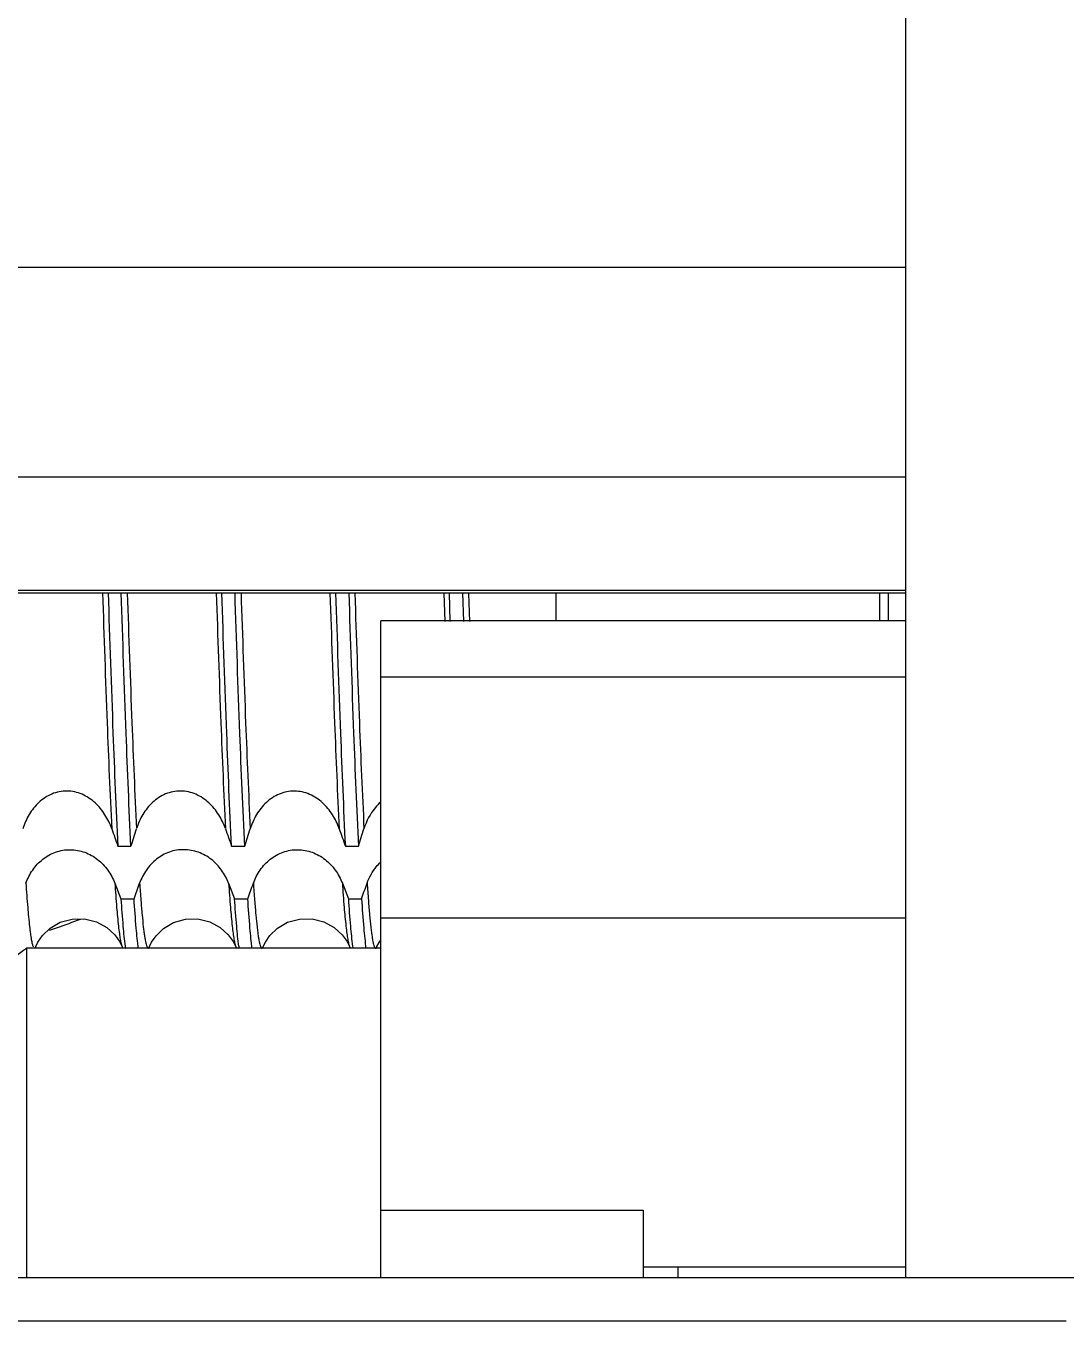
# Model space of a CAD drawing. Header units: millimetres. Extents: x 0 to 420, y 0 to 297.
# Drawn here: x 238.53 to 244.47, y 184.27 to 191.66 of the extents above; entities that cross this region are included whole.
import ezdxf

# ---------------------------------------------------------------- set-up
doc = ezdxf.new("R2010")
doc.units = ezdxf.units.MM
doc.header["$LTSCALE"] = 23.1
doc.layers.get('0').update_dxf_attribs({"linetype": 'CONTINUOUS'})
doc.layers.add('APSF_BLANK_LAYER', color=7, linetype='CONTINUOUS')

msp = doc.modelspace()

# ---------------------------------------------------------------- linework, layer by layer
at = {"color": 7, "linetype": 'CONTINUOUS'}
for p, q in [((243.555, 184.5152), (243.555, 193.2096)), ((232.305, 190.2857), (243.555, 190.2857)), ((236.1091, 189.0881), (243.555, 189.0881)), ((237.5101, 188.4411), (243.555, 188.4411)), ((237.5266, 188.4253), (243.555, 188.4253)), ((240.915, 188.4236), (240.9204, 188.2618)), ((240.9525, 188.2618), (240.9471, 188.425)), ((241.0222, 188.425), (241.0276, 188.2618)), ((241.0567, 188.4218), (241.062, 188.2627)), ((241.555, 188.4253), (241.555, 188.2652)), ((243.555, 188.2652), (240.555, 188.2652)), ((240.555, 184.5152), (240.555, 188.2652)), ((240.555, 187.9456), (243.555, 187.9456)), ((239.0527, 186.9784), (239.1277, 186.9784)), ((239.7027, 186.9784), (239.7778, 186.9784)), ((240.3527, 186.9784), (240.4277, 186.9784)), ((239.0355, 186.7669), (239.0699, 186.6771)), ((239.6855, 186.7669), (239.7199, 186.6771)), ((240.3355, 186.7669), (240.3699, 186.6771)), ((239.0699, 186.6771), (239.1451, 186.6771)), ((239.7199, 186.6771), (239.7951, 186.6771)), ((240.3699, 186.6771), (240.445, 186.6771)), ((240.555, 186.5685), (243.555, 186.5685)), ((240.555, 186.3963), (238.53, 186.3963)), ((238.53, 186.3963), (238.53, 184.5152)), ((238.5799, 186.3963), (238.5834, 186.4047)), ((239.0766, 186.4047), (239.0801, 186.3963)), ((239.2298, 186.3963), (239.2333, 186.4046)), ((239.7266, 186.4046), (239.73, 186.3963)), ((239.8799, 186.3963), (239.8833, 186.4046)), ((240.3766, 186.4046), (240.38, 186.3963)), ((240.5298, 186.3963), (240.5333, 186.4046)), ((240.5333, 186.4046), (240.5451, 186.4288)), ((240.5451, 186.4288), (240.555, 186.4432)), ((240.555, 184.8988), (242.055, 184.8988)), ((242.055, 184.8988), (242.055, 184.5152)), ((242.055, 184.5759), (243.555, 184.5759)), ((242.255, 184.5152), (242.255, 184.5759)), ((203.555, 184.5152), (246.305, 184.5152))]:
    msp.add_line(p, q, dxfattribs=at)
at = {"color": 3, "linetype": 'CONTINUOUS'}
msp.add_line((244.4717, 184.2652), (207.055, 184.2652), dxfattribs=at)
at = {"color": 7, "linetype": 'CONTINUOUS'}
for points in [[(238.5834, 186.4047), (238.5958, 186.4301), (238.622, 186.4678), (238.6653, 186.5095), (238.723, 186.5434), (238.7907, 186.5622), (238.8625, 186.5631), (238.9309, 186.5459), (238.9898, 186.5131), (239.0346, 186.4716), (239.0624, 186.4331), (239.0766, 186.4047)], [(239.2333, 186.4046), (239.2454, 186.4294), (239.2711, 186.4668), (239.3139, 186.5084), (239.3712, 186.5426), (239.4386, 186.5619), (239.5103, 186.5633), (239.5789, 186.5466), (239.6382, 186.5142), (239.6836, 186.4727), (239.7119, 186.4337), (239.7266, 186.4045)], [(239.8833, 186.4046), (239.8958, 186.4299), (239.9219, 186.4676), (239.9652, 186.5093), (240.0228, 186.5433), (240.0905, 186.5621), (240.1622, 186.5631), (240.2307, 186.5459), (240.2896, 186.5132), (240.3345, 186.4717), (240.3623, 186.4331), (240.3766, 186.4046)]]:
    msp.add_lwpolyline(points, dxfattribs=at)
for centre, radius, start, end in [((272.4279, 198.762), 35.3944, 199.27521, 199.44627), ((217.1119, 193.992), 23.106, 342.32953, 342.58928), ((273.3257, 198.8533), 35.6584, 199.28197, 199.45208), ((217.8283, 193.9693), 23.0359, 342.33324, 342.5932), ((273.7998, 198.789), 35.4711, 199.27812, 199.44875), ((218.4282, 193.9878), 23.0892, 342.32719, 342.58707), ((202.6946, 199.738), 38.7198, 340.28643, 340.42753), ((203.2628, 199.7724), 38.8084, 340.27945, 340.42019), ((203.8835, 199.7773), 38.8376, 340.28715, 340.42792), ((227.1143, 201.9973), 19.3315, 305.73614, 306.19387), ((238.6131, 186.4233), 0.0486, 203.14179, 204.2665), ((240.3493, 186.5701), 1.2662, 187.42812, 188.01231), ((241.0617, 186.5777), 1.329, 187.38238, 187.9704), ((241.6666, 186.5717), 1.2835, 187.37657, 187.98895)]:
    msp.add_arc(centre, radius, start, end, dxfattribs=at)
for points, knots in [([(238.965, 188.4238), (238.9732, 188.1766), (238.9888, 187.728), (239.0075, 187.2794), (239.0176, 187.0781)], [0, 0, 0, 0, 0.550985, 1, 1, 1, 1]), ([(238.9971, 188.4251), (239.0057, 188.1578), (239.022, 187.6755), (239.0419, 187.1933), (239.0527, 186.9784)], [0, 0, 0, 0, 0.554125, 1, 1, 1, 1]), ([(239.1277, 186.9784), (239.1169, 187.1932), (239.0972, 187.6754), (239.0809, 188.1576), (239.0723, 188.4248)], [0, 0, 0, 0, 0.445879, 1, 1, 1, 1]), ([(239.1066, 188.4235), (239.1148, 188.1764), (239.1304, 187.7279), (239.1491, 187.2795), (239.1593, 187.0783)], [0, 0, 0, 0, 0.55101, 1, 1, 1, 1]), ([(239.615, 188.4236), (239.6232, 188.1765), (239.6388, 187.7279), (239.6575, 187.2795), (239.6676, 187.0783)], [0, 0, 0, 0, 0.551014, 1, 1, 1, 1]), ([(239.7027, 186.9784), (239.6919, 187.1933), (239.6721, 187.6754), (239.6557, 188.1577), (239.6471, 188.425)], [0, 0, 0, 0, 0.445878, 1, 1, 1, 1]), ([(239.7778, 186.9784), (239.7669, 187.1931), (239.7472, 187.6748), (239.7309, 188.1567), (239.7223, 188.4237)], [0, 0, 0, 0, 0.445893, 1, 1, 1, 1]), ([(239.7567, 188.4226), (239.7648, 188.1756), (239.7804, 187.7274), (239.7991, 187.2792), (239.8093, 187.078)], [0, 0, 0, 0, 0.550926, 1, 1, 1, 1]), ([(240.265, 188.4225), (240.2732, 188.1756), (240.2888, 187.7273), (240.3075, 187.2792), (240.3176, 187.078)], [0, 0, 0, 0, 0.550927, 1, 1, 1, 1]), ([(240.2972, 188.4236), (240.3058, 188.1566), (240.3221, 187.6748), (240.3418, 187.1931), (240.3527, 186.9784)], [0, 0, 0, 0, 0.554105, 1, 1, 1, 1]), ([(240.3723, 188.425), (240.3809, 188.1577), (240.3972, 187.6754), (240.4169, 187.1933), (240.4277, 186.9784)], [0, 0, 0, 0, 0.554123, 1, 1, 1, 1]), ([(240.4067, 188.4218), (240.4149, 188.175), (240.4305, 187.727), (240.4491, 187.2792), (240.4593, 187.0782)], [0, 0, 0, 0, 0.550971, 1, 1, 1, 1]), ([(239.0176, 187.0781), (239.0079, 187.106), (238.9819, 187.1597), (238.9253, 187.2289), (238.8508, 187.2797), (238.7621, 187.2991), (238.6728, 187.2818), (238.5979, 187.2311), (238.5425, 187.1608), (238.5181, 187.1063), (238.5093, 187.0781)], [0, 0, 0, 0, 0.125173, 0.250279, 0.375234, 0.500054, 0.624851, 0.749756, 0.874839, 1, 1, 1, 1]), ([(239.6676, 187.0783), (239.6579, 187.1061), (239.6319, 187.1599), (239.5753, 187.2291), (239.5008, 187.2798), (239.4121, 187.2991), (239.3228, 187.2819), (239.2479, 187.2312), (239.1925, 187.1609), (239.1681, 187.1064), (239.1593, 187.0783)], [0, 0, 0, 0, 0.125173, 0.250278, 0.375233, 0.500054, 0.624851, 0.749757, 0.874839, 1, 1, 1, 1]), ([(240.3176, 187.078), (240.3079, 187.1059), (240.2819, 187.1597), (240.2253, 187.2289), (240.1508, 187.2796), (240.0621, 187.299), (239.9728, 187.2817), (239.8979, 187.231), (239.8425, 187.1607), (239.8181, 187.1062), (239.8093, 187.078)], [0, 0, 0, 0, 0.125173, 0.250279, 0.375234, 0.500054, 0.624851, 0.749757, 0.874839, 1, 1, 1, 1]), ([(240.5548, 187.2313), (240.5435, 187.2211), (240.5018, 187.177), (240.4728, 187.1215), (240.4593, 187.0782)], [0, 0, 0, 0, 0.251022, 1, 1, 1, 1]), ([(238.5271, 186.7669), (238.5365, 186.7934), (238.5627, 186.8441), (238.6207, 186.9069), (238.6955, 186.9493), (238.7804, 186.963), (238.8651, 186.948), (238.9396, 186.9054), (238.9982, 186.8433), (239.0254, 186.7932), (239.0355, 186.7669)], [0, 0, 0, 0, 0.125076, 0.250102, 0.37503, 0.499961, 0.624901, 0.749859, 0.874907, 1, 1, 1, 1]), ([(239.6855, 186.7669), (239.6754, 186.7932), (239.6482, 186.8433), (239.5896, 186.9054), (239.5151, 186.9481), (239.4304, 186.9631), (239.3455, 186.9494), (239.2707, 186.907), (239.2127, 186.8442), (239.1865, 186.7935), (239.1771, 186.7669)], [0, 0, 0, 0, 0.125137, 0.250176, 0.375109, 0.500033, 0.624948, 0.749855, 0.874877, 1, 1, 1, 1]), ([(239.8271, 186.7669), (239.8365, 186.7934), (239.8627, 186.8441), (239.9207, 186.9069), (239.9955, 186.9493), (240.0804, 186.963), (240.1651, 186.948), (240.2396, 186.9054), (240.2982, 186.8433), (240.3254, 186.7932), (240.3355, 186.7669)], [0, 0, 0, 0, 0.125076, 0.250102, 0.37503, 0.499961, 0.624901, 0.749859, 0.874907, 1, 1, 1, 1]), ([(240.4771, 186.767), (240.4891, 186.8006), (240.513, 186.8433), (240.5454, 186.8784), (240.554, 186.8866)], [0, 0, 0, 0, 0.749181, 1, 1, 1, 1]), ([(238.5271, 186.7669), (238.5302, 186.7204), (238.5362, 186.638), (238.545, 186.5419), (238.5524, 186.4811), (238.5574, 186.4479), (238.5624, 186.4231), (238.5662, 186.4094), (238.5684, 186.4042)], [0, 0, 0, 0, 0.382096, 0.677855, 0.792322, 0.884096, 0.953222, 1, 1, 1, 1]), ([(239.0355, 186.7669), (239.0386, 186.7207), (239.0445, 186.6386), (239.0533, 186.5427), (239.0606, 186.4821), (239.0656, 186.4488), (239.0706, 186.4238), (239.0744, 186.41), (239.0766, 186.4047)], [0, 0, 0, 0, 0.38092, 0.676274, 0.79083, 0.882901, 0.952532, 1, 1, 1, 1]), ([(239.1771, 186.7669), (239.1793, 186.7342), (239.1836, 186.6736), (239.1905, 186.5901), (239.1965, 186.5298), (239.2014, 186.4891), (239.2049, 186.4642), (239.2084, 186.4431), (239.2118, 186.426), (239.2152, 186.4127), (239.2182, 186.4041), (239.2208, 186.3993), (239.2225, 186.397), (239.2243, 186.3956), (239.2272, 186.3953), (239.2308, 186.3989), (239.2323, 186.4024), (239.2333, 186.4046)], [0, 0, 0, 0, 0.252455, 0.467604, 0.644767, 0.718923, 0.783372, 0.838061, 0.882958, 0.918073, 0.943534, 0.952794, 0.959942, 0.965361, 0.969891, 0.981058, 1, 1, 1, 1]), ([(239.6855, 186.7669), (239.6886, 186.7207), (239.6945, 186.6386), (239.7033, 186.5428), (239.7106, 186.4822), (239.7156, 186.4488), (239.7205, 186.4238), (239.7244, 186.4099), (239.7266, 186.4046)], [0, 0, 0, 0, 0.380825, 0.67567, 0.790196, 0.88249, 0.952405, 1, 1, 1, 1]), ([(239.8271, 186.7669), (239.8293, 186.7342), (239.8336, 186.6736), (239.8405, 186.59), (239.8465, 186.5296), (239.8515, 186.4888), (239.8549, 186.4639), (239.8584, 186.4429), (239.8618, 186.4258), (239.8652, 186.4126), (239.8682, 186.4041), (239.8708, 186.3993), (239.8725, 186.397), (239.8744, 186.3956), (239.8773, 186.3953), (239.8808, 186.3989), (239.8824, 186.4023), (239.8833, 186.4046)], [0, 0, 0, 0, 0.252401, 0.467794, 0.645272, 0.719522, 0.783976, 0.838556, 0.883271, 0.918206, 0.943559, 0.952805, 0.959958, 0.965392, 0.969929, 0.981069, 1, 1, 1, 1]), ([(240.3355, 186.7669), (240.3386, 186.7207), (240.3445, 186.6386), (240.3533, 186.5428), (240.3606, 186.4821), (240.3656, 186.4488), (240.3705, 186.4238), (240.3744, 186.41), (240.3766, 186.4046)], [0, 0, 0, 0, 0.380677, 0.675925, 0.790581, 0.882808, 0.952517, 1, 1, 1, 1]), ([(240.4771, 186.767), (240.4793, 186.7342), (240.4836, 186.6736), (240.4905, 186.59), (240.4965, 186.5297), (240.5014, 186.489), (240.5049, 186.4641), (240.5084, 186.4431), (240.5118, 186.4259), (240.5152, 186.4127), (240.5182, 186.4041), (240.5208, 186.3993), (240.5225, 186.397), (240.5243, 186.3956), (240.5272, 186.3953), (240.5308, 186.3989), (240.5324, 186.4024), (240.5333, 186.4046)], [0, 0, 0, 0, 0.252582, 0.467841, 0.645005, 0.719133, 0.783543, 0.838187, 0.883039, 0.918116, 0.943549, 0.952802, 0.959945, 0.965363, 0.969893, 0.981059, 1, 1, 1, 1]), ([(239.0699, 186.6771), (239.0734, 186.6247), (239.0801, 186.5343), (239.0888, 186.4441), (239.0937, 186.4064)], [0, 0, 0, 0, 0.579787, 1, 1, 1, 1]), ([(239.1706, 186.3934), (239.1651, 186.4321), (239.1558, 186.5267), (239.1488, 186.6214), (239.1451, 186.6771)], [0, 0, 0, 0, 0.411979, 1, 1, 1, 1]), ([(239.7437, 186.4069), (239.7388, 186.4446), (239.73, 186.5346), (239.7234, 186.6248), (239.7199, 186.6771)], [0, 0, 0, 0, 0.420527, 1, 1, 1, 1]), ([(239.8206, 186.3933), (239.8152, 186.4321), (239.8057, 186.5267), (239.7988, 186.6214), (239.7951, 186.6771)], [0, 0, 0, 0, 0.411983, 1, 1, 1, 1]), ([(240.3699, 186.6771), (240.3734, 186.6249), (240.3801, 186.5347), (240.3888, 186.4447), (240.3936, 186.4069)], [0, 0, 0, 0, 0.579452, 1, 1, 1, 1]), ([(240.445, 186.6771), (240.4488, 186.6214), (240.4558, 186.5267), (240.4651, 186.4321), (240.4706, 186.3934)], [0, 0, 0, 0, 0.588025, 1, 1, 1, 1]), ([(238.6613, 186.4992), (238.6769, 186.5042), (238.7365, 186.5237), (238.7955, 186.5449), (238.8386, 186.5619)], [0, 0, 0, 0, 0.260716, 1, 1, 1, 1])]:
    msp.add_open_spline(points, degree=3, knots=knots, dxfattribs=at)
at = {"layer": 'APSF_BLANK_LAYER', "color": 7, "linetype": 'CONTINUOUS'}
for p, q in [((243.405, 188.4253), (243.405, 188.2652)), ((243.455, 188.4253), (243.455, 188.2652))]:
    msp.add_line(p, q, dxfattribs=at)

doc.saveas('drawing.dxf')
